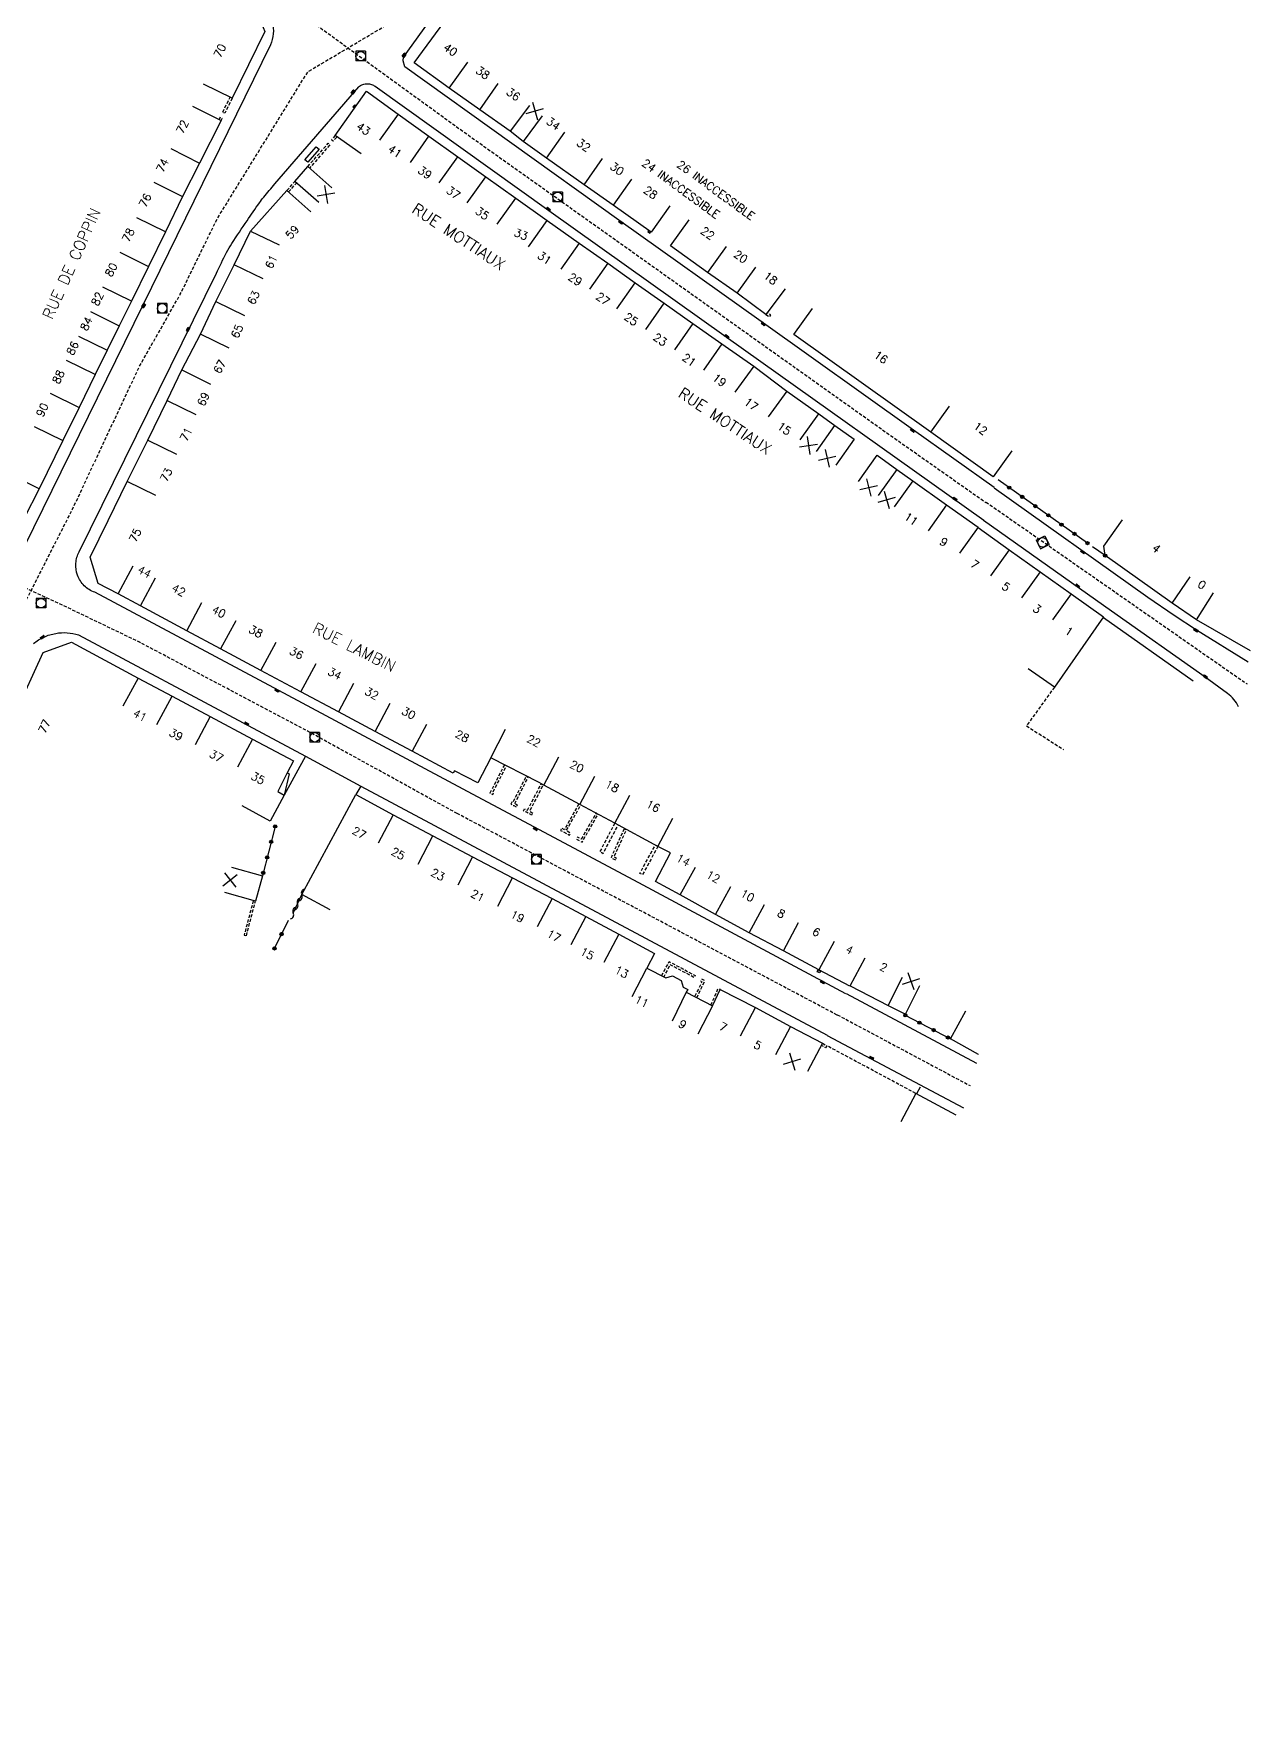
# Model space of a CAD drawing. Header units: millimetres. Extents: x 185000 to 186002, y 127000 to 128000.
# Drawn here: x 185414.5 to 185604.7, y 127000 to 127262 of the extents above; entities that cross this region are included whole.
import ezdxf
from ezdxf.enums import TextEntityAlignment as Align

# ---------------------------------------------------------------- set-up
doc = ezdxf.new("R2010")
doc.units = ezdxf.units.MM
doc.linetypes.add('DASHED', pattern=[0.75, 0.5, -0.25])
doc.layers.get('0').update_dxf_attribs({"linetype": 'CONTINUOUS'})
for name, color, linetype in [('W0001', 6, 'DASHED'), ('W0008', 7, 'CONTINUOUS'), ('W0017', 7, 'CONTINUOUS'), ('W0100', 7, 'CONTINUOUS'), ('W0112', 1, 'DASHED'), ('W0310', 3, 'CONTINUOUS'), ('W0322', 7, 'CONTINUOUS'), ('W0334', 7, 'CONTINUOUS'), ('W0400', 7, 'CONTINUOUS'), ('W0420', 7, 'CONTINUOUS'), ('W0989', 7, 'CONTINUOUS'), ('W0991', 7, 'CONTINUOUS'), ('W1102', 7, 'CONTINUOUS')]:
    doc.layers.add(name, color=color, linetype=linetype)
doc.styles.get("Standard").update_dxf_attribs({"font": 'romans.shx', "width": 0.85})

# ---------------------------------------------------------------- blocks, each defined once
blk = doc.blocks.new('t322o')
at = {"color": 0, "linetype": 'Continuous'}
for radius in [0.25, 0.15]:
    blk.add_circle((0, 0), radius, dxfattribs=at)
blk = doc.blocks.new('T400')
for p, q in [((-0.15, 0.3), (0.15, 0.3)), ((-0.15, -0.25), (-0.15, 0.3)), ((-0.15, 0.15), (0.15, 0.15)), ((-0.15, 0), (0.15, 0)), ((0.15, 0.3), (0.15, -0.25)), ((-0.15, -0.15), (0.15, -0.15)), ((-0.15, -0.25), (-0.15, -0.3)), ((-0.15, -0.3), (0.15, -0.3)), ((0.15, -0.3), (0.15, -0.25))]:
    blk.add_line(p, q)
blk = doc.blocks.new('T420')
for p, q in [((0.75, 0.75), (-0.75, 0.75)), ((-0.75, 0.75), (-0.75, -0.75)), ((0.75, 0.75), (0.75, -0.75)), ((0.75, -0.75), (-0.75, -0.75))]:
    blk.add_line(p, q)
blk.add_ellipse((0, 0), major_axis=(-0.53, 0.53), ratio=1, start_param=3.926991, end_param=10.210176)
blk = doc.blocks.new('t991o')
at = {"color": 0, "linetype": 'Continuous'}
for p, q in [((-1, 1), (1, -1)), ((-1, -1), (1, 1))]:
    blk.add_line(p, q, dxfattribs=at)
blk = doc.blocks.new('t310o')
at = {"color": 0, "linetype": 'Continuous'}
for centre, start, end in [((-0.5, 0.38), 216.8699, 323.1304), ((0.5, -0.37), 36.8699, 143.1303)]:
    blk.add_arc(centre, 0.625, start, end, dxfattribs=at)

msp = doc.modelspace()

# ---------------------------------------------------------------- linework, layer by layer
at = {"layer": 'W0001', "flags": 128}
for points in [[(185434.37, 127279.49), (185457.12, 127264.52), (185481.42, 127246.88), (185548.07, 127199.47), (185563.33, 127188.74)], [(185480.75, 127140.13), (185457.44, 127152.97), (185431.09, 127166.91), (185419.08, 127172.69), (185407.49, 127178.06), (185391.81, 127184.27), (185363.62, 127195.61), (185342.14, 127205.07), (185312.9, 127218.48), (185288.08, 127230.28), (185253.6, 127246.38), (185232.69, 127256.82), (185219.34, 127264.53), (185200.48, 127276.37)], [(185334.95, 127000), (185336.47, 127003.5), (185347.35, 127027.22), (185372.96, 127084.7), (185399.27, 127142.97), (185411.58, 127169.88), (185420.63, 127187.67), (185431.08, 127209.97), (185437.48, 127221.27), (185443.28, 127233.13), (185457.41, 127256.04), (185470.27, 127263.67)], [(185563.36, 127188.8), (185604.14, 127160.38)], [(185540.1, 127108.65), (185480.75, 127140.13)], [(185540.13, 127108.69), (185560.86, 127097.62)]]:
    msp.add_lwpolyline(points, dxfattribs=at)
at = {"layer": 'W0008', "flags": 128}
for points in [[(185564.63, 127191.05), (185552.02, 127200.05), (185528.23, 127216.99), (185505.99, 127232.85), (185472.57, 127256.81), (185472.32, 127257.76), (185472.35, 127258.3), (185483.15, 127273.33)], [(185451.55, 127260.26), (185431.62, 127219.57), (185413.13, 127181.92)], [(185452.27, 127238.52), (185465.35, 127253.68)], [(185467.92, 127253.76), (185495.05, 127234.34), (185522.74, 127214.61), (185563.01, 127185.99)], [(185421.69, 127181.04), (185443.12, 127224.54)], [(185483.14, 127143.18), (185452.87, 127159.36), (185424.13, 127174.7)], [(185421.59, 127168.04), (185448.07, 127153.88), (185457.03, 127149.08), (185465.69, 127144.39), (185538.55, 127105.49)], [(185457.03, 127149.08), (185453.72, 127143.01)], [(185541.48, 127111.98), (185509.78, 127128.93), (185492.81, 127138.01), (185483.14, 127143.18)]]:
    msp.add_lwpolyline(points, dxfattribs=at)
for points in [[(185449.47, 127266.75, -0.099141), (185450.96, 127265.47, -0.099141), (185451.85, 127263.71, -0.08861), (185452.01, 127261.96, -0.08861), (185451.55, 127260.26)], [(185465.35, 127253.68, -0.088584), (185465.99, 127254.05, -0.088584), (185466.72, 127254.16, -0.077357), (185467.35, 127254.05, -0.077357), (185467.92, 127253.76)], [(185443.12, 127224.54, -0.012024), (185444.7, 127227.78, -0.02621), (185445.53, 127229.2, -0.003385), (185447.9, 127232.74, -0.004225), (185449.84, 127235.55, -0.017959), (185450.52, 127236.44, -0.007407), (185452.27, 127238.52)], [(185424.13, 127174.7, -0.110616), (185422.48, 127175.73, -0.110616), (185421.42, 127177.37, -0.106932), (185421.16, 127179.23, -0.106932), (185421.69, 127181.04)], [(185414.55, 127166.69, -0.064245), (185416.18, 127167.71, -0.064245), (185418.01, 127168.28, -0.060445), (185419.81, 127168.38, -0.060445), (185421.59, 127168.04)]]:
    msp.add_lwpolyline(points, format="xyb", dxfattribs=at)
at = {"layer": 'W0008'}
for points in [[(185564.62, 127191.03), (185588.63, 127173.96)], [(185581.71, 127170.74), (185595.75, 127160.86)], [(185541.49, 127112.04), (185561.89, 127101.11)], [(185538.55, 127105.46), (185559.84, 127094.13), (185559.84, 127094.13)]]:
    msp.add_lwpolyline(points, dxfattribs=at)
for points in [[(185602.82, 127156.82, 0.124579), (185601.09, 127158.9), (185597.59, 127161.42), (185582.99, 127171.76), (185562.98, 127185.94)], [(185588.63, 127173.96), (185592.77, 127171.13), (185596.25, 127168.85), (185604.33, 127163.86, 0.144968), (185604.33, 127163.86)]]:
    msp.add_lwpolyline(points, format="xyb", dxfattribs=at)
at = {"layer": 'W0017'}
msp.add_line((185465.69, 127144.39), (185464.9, 127143.09), dxfattribs=at)
at = {"layer": 'W0017', "flags": 128}
msp.add_lwpolyline([(185454.16, 127146.48), (185454.49, 127146.33), (185453.72, 127143.01)], dxfattribs=at)
at = {"layer": 'W0100', "flags": 128}
for points in [[(185436.77, 127273.21), (185436.68, 127273.07), (185441.82, 127269.94), (185446.88, 127266.63), (185449.64, 127264.8), (185450.7, 127262.31), (185445.58, 127251.89), (185441.09, 127254.09)], [(185513.95, 127235.07), (185511.07, 127230.98), (185505.11, 127235.17), (185500.56, 127238.38), (185494.68, 127242.54), (185491.03, 127245.14), (185489.03, 127246.73), (185484.25, 127250.09), (185479.48, 127253.46), (185474.03, 127257.41), (185484.88, 127272.29), (185488.92, 127269.35)], [(185465.75, 127243.19), (185461.67, 127246.08), (185466.55, 127252.98), (185471.51, 127249.4), (185476.33, 127245.95), (185480.84, 127242.76), (185485.23, 127239.63), (185489.91, 127236.28), (185494.78, 127232.77), (185499.77, 127229.26), (185504.29, 127226.14), (185508.57, 127223.04), (185513.08, 127219.85), (185517.57, 127216.69), (185522.11, 127213.52), (185527.07, 127210.01), (185532.25, 127206.14), (185537.25, 127202.57), (185539.76, 127200.78), (185542.78, 127198.63), (185539.87, 127194.56)], [(185439.4, 127250.66), (185443.86, 127248.39), (185440.48, 127241.75), (185437.83, 127236.54), (185435.16, 127231.01), (185432.51, 127225.61), (185429.83, 127220.17), (185427.94, 127216.34), (185426.07, 127212.52), (185424.19, 127208.72), (185421.66, 127203.58), (185419.13, 127198.43), (185415.41, 127190.85), (185413.08, 127186.26), (185412.63, 127186.47), (185408.45, 127184.9), (185408.27, 127184.44), (185400.75, 127187.49), (185397.27, 127188.92), (185393.58, 127190.41), (185395.45, 127195.05)], [(185459.11, 127235.58), (185455.35, 127238.87), (185457.4, 127241.21), (185461.16, 127237.91)], [(185544.43, 127117.54), (185542.06, 127113.14), (185537.25, 127115.73), (185531.74, 127118.67), (185526.37, 127121.49), (185521.08, 127124.36), (185515.56, 127127.41), (185511.72, 127129.52), (185514.04, 127133.97), (185512.09, 127135.01), (185505.36, 127138.62), (185499.9, 127141.56), (185494.27, 127144.59), (185493.55, 127144.96), (185486, 127148.86), (185483.98, 127144.93), (185480.32, 127146.81), (185480.13, 127146.46), (185473.68, 127149.88), (185467.93, 127152.95), (185462.19, 127156.02), (185456.33, 127159.14), (185450.07, 127162.48), (185443.78, 127165.85), (185438.5, 127168.68), (185431.24, 127172.57), (185427.77, 127174.44), (185424.65, 127176.1), (185423.4, 127180.17), (185426.22, 127185.92), (185429.19, 127192.03), (185432.38, 127198.49), (185435.43, 127204.66), (185437.74, 127209.45), (185440.63, 127215.04), (185443.02, 127220.15), (185445.91, 127225.87), (185448.43, 127231.14), (185454.13, 127237.49), (185457.85, 127234.15)], [(185531.96, 127222.12), (185528.98, 127218.1), (185524.5, 127221.42), (185519.87, 127224.65), (185514.05, 127228.81), (185516.96, 127232.88)], [(185567.37, 127196.82), (185564.46, 127192.75), (185554.73, 127199.72), (185533.34, 127215), (185536.25, 127219.06)], [(185543.43, 127192.03), (185546.33, 127196.1), (185549.41, 127193.91), (185551.92, 127192.11), (185557.19, 127188.38), (185562.13, 127184.87), (185559.23, 127180.8)], [(185407.38, 127146.35), (185416.04, 127165.31), (185420.49, 127166.9), (185430.87, 127161.3), (185436.19, 127158.46), (185442.15, 127155.3), (185448.77, 127151.77), (185455.17, 127148.36), (185454.16, 127146.48), (185452.7, 127143.59), (185453.72, 127143.01), (185451.52, 127138.94), (185447.12, 127141.32)], [(185460.88, 127125.1), (185456.48, 127127.47), (185464.9, 127143.09), (185470.74, 127139.93), (185476.95, 127136.64), (185483.15, 127133.38), (185489.39, 127130.1), (185495.57, 127126.85), (185500.84, 127124.03), (185505.98, 127121.29), (185511.59, 127118.28), (185510.36, 127115.99), (185513.35, 127114.46), (185514.4, 127114.77), (185515.73, 127114.05), (185516.02, 127113.03), (185516.76, 127112.65), (185516.53, 127112.21), (185520.65, 127110.08), (185521.8, 127112.65), (185527.33, 127109.82), (185532.8, 127106.86), (185537.79, 127104.24), (185535.47, 127099.82)], [(185445.49, 127131.73), (185450.31, 127130.41), (185449.23, 127126.46), (185444.41, 127127.78)], [(185562.21, 127102.49), (185562.21, 127102.49), (185557.8, 127104.93), (185560.19, 127109.32)]]:
    msp.add_lwpolyline(points, dxfattribs=at)
for points in [[(185464.86, 127250.73), (185464.72, 127250.85), (185464.44, 127250.53), (185464.59, 127250.41)], [(185459.15, 127243.94), (185457.4, 127241.9), (185456.96, 127242.28), (185458.72, 127244.31)], [(185510.63, 127231.24), (185510.5, 127231.06), (185510.81, 127230.82), (185510.95, 127230.99)], [(185537.49, 127115.53), (185537.38, 127115.25), (185537, 127115.4), (185537.11, 127115.68)]]:
    msp.add_lwpolyline(points, close=True, dxfattribs=at)
at = {"layer": 'W0100'}
for points in [[(185604.68, 127165.53), (185596.23, 127170.39), (185592.42, 127173.01), (185581.96, 127180.43), (185581.79, 127181.93), (185584.68, 127186.01)], [(185562.11, 127184.85), (185566.97, 127181.36), (185571.8, 127177.91), (185576.67, 127174.45), (185581.71, 127170.86), (185574.04, 127159.89), (185569.94, 127162.76)], [(185542.12, 127113.21), (185548.07, 127110.12), (185550.8, 127108.78), (185553.01, 127113.27)], [(185558.7, 127093.02), (185552.39, 127096.4), (185550.05, 127091.98)]]:
    msp.add_lwpolyline(points, dxfattribs=at)
at = {"layer": 'W0112'}
for p, q in [((185454.13, 127237.49), (185455.35, 127238.87)), ((185454.39, 127237.25), (185455.62, 127238.64)), ((185521.8, 127112.65), (185521.82, 127112.69))]:
    msp.add_line(p, q, dxfattribs=at)
at = {"layer": 'W0112', "flags": 128}
for points in [[(185445.58, 127251.89), (185444.42, 127249.55), (185444.1, 127249.71), (185445.26, 127252.05)], [(185443.86, 127248.39), (185444.04, 127248.75), (185443.72, 127248.91), (185443.54, 127248.55)], [(185461.67, 127246.08), (185461.11, 127245.45), (185461.38, 127245.22), (185461.96, 127245.88)], [(185457.4, 127241.21), (185460.59, 127244.86), (185460.86, 127244.63), (185457.66, 127240.97)], [(185488.12, 127147.76), (185485.86, 127143.34), (185486.3, 127143.11), (185486.46, 127143.43), (185486.34, 127143.49), (185488.44, 127147.6)], [(185499.75, 127141.64), (185497.48, 127137.61), (185497.06, 127137.83), (185496.89, 127137.51), (185497.3, 127137.3), (185498.27, 127136.76), (185498.44, 127137.07), (185497.78, 127137.44), (185500.06, 127141.48)], [(185505.36, 127138.62), (185503.03, 127134.19), (185503.55, 127133.91), (185505.88, 127138.34)], [(185512.68, 127114.8), (185513.87, 127117), (185517.93, 127114.82), (185517.76, 127114.51), (185514.01, 127116.52), (185513, 127114.64)], [(185518.17, 127111.36), (185518.96, 127113.02), (185519.43, 127114.01), (185518.98, 127114.26), (185518.81, 127113.95), (185518.96, 127113.86), (185518.64, 127113.17), (185517.85, 127111.52)], [(185520.38, 127110.22), (185521.52, 127112.83), (185521.82, 127112.69)], [(185537.79, 127104.24), (185538.47, 127103.83), (185538.28, 127103.53), (185537.63, 127103.93)]]:
    msp.add_lwpolyline(points, dxfattribs=at)
for points in [[(185528.98, 127218.1), (185529.52, 127217.73), (185529.72, 127218.03), (185529.18, 127218.39)], [(185489.73, 127141.68), (185491.84, 127145.82), (185491.53, 127145.98), (185489.41, 127141.85), (185489.3, 127141.9), (185489.14, 127141.59), (185489.57, 127141.37), (185489.99, 127141.16), (185490.15, 127141.47)], [(185491.72, 127140.65), (185493.87, 127144.77), (185494.18, 127144.61), (185492.03, 127140.49), (185492.57, 127140.21), (185492.4, 127139.89), (185491.56, 127140.34), (185491.12, 127140.55), (185491.28, 127140.87)], [(185499.38, 127136.15), (185500.24, 127135.66), (185502.73, 127139.99), (185502.43, 127140.17), (185500.11, 127136.15), (185499.56, 127136.46)], [(185506.84, 127137.74), (185504.77, 127133.19), (185505.49, 127132.86), (185505.63, 127133.18), (185505.24, 127133.37), (185507.16, 127137.59)], [(185512.09, 127135.01), (185509.69, 127130.57), (185509.28, 127130.79), (185511.69, 127135.23)], [(185447.8, 127121.05), (185449.23, 127126.46), (185448.89, 127126.55), (185447.45, 127121.14)]]:
    msp.add_lwpolyline(points, close=True, dxfattribs=at)
at = {"layer": 'W0112'}
for points in [[(185574.04, 127159.89), (185569.69, 127153.83), (185575.48, 127150.13)], [(185552.39, 127096.4), (185538.47, 127103.87)]]:
    msp.add_lwpolyline(points, dxfattribs=at)
at = {"layer": 'W0310', "flags": 128}
msp.add_lwpolyline([(185455.13, 127124.59), (185456.48, 127127.47)], dxfattribs=at)
at = {"layer": 'W0322'}
for points in [[(185579.22, 127182.38), (185565.24, 127192.29)], [(185581.96, 127180.43), (185579.98, 127181.82)], [(185550.75, 127108.62), (185557.8, 127104.93)]]:
    msp.add_lwpolyline(points, dxfattribs=at)
at = {"layer": 'W0322', "flags": 128}
for points in [[(185452.3, 127138.13), (185450.31, 127130.41)], [(185452.19, 127119.06), (185454.38, 127123.46)]]:
    msp.add_lwpolyline(points, dxfattribs=at)
at = {"layer": 'W0334'}
msp.add_lwpolyline([(185552.56, 127096.4), (185553.1, 127097.42)], dxfattribs=at)
at = {"layer": 'W1102'}
for p, q in [((185479.48, 127253.46), (185482.39, 127257.52)), ((185484.25, 127250.09), (185487.13, 127254.18)), ((185471.51, 127249.4), (185468.59, 127245.34)), ((185492.03, 127250.74), (185489.03, 127246.73)), ((185494.04, 127249.14), (185491.03, 127245.14)), ((185473.43, 127241.87), (185476.33, 127245.95)), ((185494.68, 127242.54), (185497.57, 127246.61)), ((185436.02, 127244.02), (185440.48, 127241.75)), ((185477.94, 127238.68), (185480.84, 127242.76)), ((185500.56, 127238.38), (185503.44, 127242.47)), ((185433.35, 127238.76), (185437.83, 127236.54)), ((185482.32, 127235.56), (185485.23, 127239.63)), ((185507.99, 127239.26), (185505.11, 127235.17)), ((185487, 127232.21), (185489.91, 127236.28)), ((185435.16, 127231.01), (185430.67, 127233.2)), ((185491.88, 127228.7), (185494.78, 127232.77)), ((185448.43, 127231.14), (185452.94, 127228.99)), ((185428.02, 127227.82), (185432.51, 127225.61)), ((185499.77, 127229.26), (185496.91, 127225.16)), ((185522.76, 127228.73), (185519.87, 127224.65)), ((185450.4, 127223.66), (185445.91, 127225.87)), ((185504.29, 127226.14), (185501.41, 127222.06)), ((185524.5, 127221.42), (185527.41, 127225.48)), ((185429.83, 127220.17), (185425.35, 127222.38)), ((185505.66, 127218.98), (185508.57, 127223.04)), ((185443.02, 127220.15), (185447.51, 127217.97)), ((185510.19, 127215.76), (185513.08, 127219.85)), ((185423.45, 127218.55), (185427.94, 127216.34)), ((185421.58, 127214.73), (185426.07, 127212.52)), ((185445.11, 127212.84), (185440.63, 127215.04)), ((185517.57, 127216.69), (185514.7, 127212.59)), ((185522.11, 127213.52), (185519.24, 127209.43)), ((185424.19, 127208.72), (185419.71, 127210.93)), ((185437.74, 127209.45), (185442.22, 127207.21)), ((185527.07, 127210.01), (185524.12, 127205.97)), ((185417.17, 127205.79), (185421.66, 127203.58)), ((185435.43, 127204.66), (185439.92, 127202.47)), ((185532.25, 127206.14), (185529.3, 127202.1)), ((185554.73, 127199.72), (185557.63, 127203.78)), ((185534.34, 127198.5), (185537.25, 127202.57)), ((185414.64, 127200.63), (185419.13, 127198.43)), ((185432.38, 127198.49), (185436.86, 127196.28)), ((185536.86, 127196.7), (185539.76, 127200.78)), ((185549.41, 127193.91), (185546.5, 127189.84)), ((185415.41, 127190.85), (185410.94, 127193.09)), ((185433.68, 127189.83), (185429.19, 127192.03)), ((185551.92, 127192.11), (185549.02, 127188.03)), ((185557.19, 127188.38), (185554.3, 127184.3)), ((185566.97, 127181.36), (185564.05, 127177.29)), ((185427.77, 127174.44), (185430.13, 127178.85)), ((185571.8, 127177.91), (185568.9, 127173.84)), ((185431.24, 127172.57), (185433.61, 127176.98)), ((185592.42, 127173.01), (185595.28, 127177.11)), ((185438.5, 127168.68), (185440.86, 127173.09)), ((185576.67, 127174.45), (185573.77, 127170.38)), ((185596.23, 127170.39), (185598.9, 127174.62)), ((185446.14, 127170.25), (185443.78, 127165.85)), ((185450.07, 127162.48), (185452.43, 127166.89)), ((185456.33, 127159.14), (185458.68, 127163.55)), ((185430.87, 127161.3), (185428.51, 127156.9)), ((185464.54, 127160.43), (185462.19, 127156.02)), ((185433.83, 127154.05), (185436.19, 127158.46)), ((185467.93, 127152.95), (185470.29, 127157.36)), ((185442.15, 127155.3), (185439.8, 127150.88)), ((185475.92, 127154.06), (185473.68, 127149.88)), ((185448.77, 127151.77), (185446.42, 127147.36)), ((185486, 127148.86), (185488.26, 127153.32)), ((185494.27, 127144.59), (185496.6, 127149.01)), ((185499.9, 127141.56), (185502.26, 127145.97)), ((185505.36, 127138.62), (185507.73, 127143.03)), ((185470.74, 127139.93), (185468.38, 127135.52)), ((185512.09, 127135.01), (185514.45, 127139.42)), ((185474.62, 127132.22), (185476.95, 127136.64)), ((185483.15, 127133.38), (185480.82, 127128.95)), ((185515.56, 127127.41), (185517.98, 127131.78)), ((185487.07, 127125.68), (185489.39, 127130.1)), ((185521.08, 127124.36), (185523.48, 127128.75)), ((185495.57, 127126.85), (185493.23, 127122.43)), ((185526.37, 127121.49), (185528.73, 127125.9)), ((185500.84, 127124.03), (185498.49, 127119.62)), ((185531.74, 127118.67), (185534.08, 127123.09)), ((185505.98, 127121.29), (185503.63, 127116.88)), ((185539.61, 127120.14), (185537.25, 127115.73)), ((185508.09, 127111.53), (185510.36, 127115.99)), ((185516.53, 127112.21), (185514.35, 127107.71)), ((185548.07, 127110.12), (185550.33, 127114.59)), ((185520.65, 127110.08), (185518.35, 127105.64)), ((185525, 127105.39), (185527.33, 127109.82)), ((185532.8, 127106.86), (185530.45, 127102.45))]:
    msp.add_line(p, q, dxfattribs=at)

# ---------------------------------------------------------------- block references
at = {"layer": 'W0310', "rotation": 64.89660608260684}
for p in [(185456.46, 127127.43), (185455.13, 127124.59), (185455.8, 127126.01)]:
    msp.add_blockref('t310o', p, dxfattribs=at)
at = {"layer": 'W0322'}
for p, rotation in [((185566.98, 127191.05), 144.675659797735), ((185569.02, 127189.61), 144.675659797735), ((185571.06, 127188.16), 144.675659797735), ((185573.1, 127186.72), 144.675659797735), ((185575.14, 127185.27), 144.675659797735), ((185577.18, 127183.83), 144.675659797735), ((185579.22, 127182.38), 144.675659797735), ((185581.96, 127180.43), 144.876287024718), ((185452.3, 127138.13), 255.5995587146038), ((185451.67, 127135.71), 255.5995587146038), ((185451.05, 127133.29), 255.5995587146038), ((185450.43, 127130.86), 255.5995587146038), ((185453.3, 127121.3), 63.55406150238263), ((185452.19, 127119.06), 63.55406150238263), ((185550.75, 127108.62), 332.371055669737), ((185552.97, 127107.46), 332.371055669737), ((185555.18, 127106.3), 332.371055669737), ((185557.4, 127105.14), 332.371055669737)]:
    msp.add_blockref('t322o', p, dxfattribs=dict(at, rotation=rotation))
at = {"layer": 'W0400'}
for p, rotation in [((185472.43, 127258.61), 144.6942237442939), ((185464.47, 127252.84), 143.2484476533587), ((185494.99, 127234.54), 229.8411465091502), ((185506.27, 127232.53), 231.3300722124797), ((185431.74, 127219.5), 329.8677442495058), ((185528.57, 127216.62), 228.9151036456292), ((185438.71, 127215.8), 332.3530417963056), ((185522.85, 127214.67), 233.7122169114196), ((185551.88, 127199.98), 58.5945210699177), ((185558.51, 127189.27), 53.65748089551641), ((185578.47, 127181.01), 55.26168044039882), ((185577.66, 127175.68), 234.1166533356595), ((185415.95, 127167.67), 119.9017855556916), ((185596.17, 127168.77), 58.6419098493382), ((185597.65, 127161.5), 51.37010367950467), ((185452.57, 127159.37), 240.5514021790466), ((185447.82, 127154.15), 242.7540297432315), ((185492.97, 127137.74), 63.77770232055139), ((185537.8, 127113.81), 236.085393611264), ((185545.47, 127101.95), 241.9386974727933)]:
    msp.add_blockref('T400', p, dxfattribs=dict(at, rotation=rotation))
at = {"layer": 'W0420'}
for p in [(185465.67, 127258.47), (185496.43, 127236.47), (185434.64, 127219.06), (185415.72, 127173), (185458.49, 127152.06), (185493.12, 127132.98)]:
    msp.add_blockref('T420', p, dxfattribs=at)
at = {"layer": 'W0420', "rotation": 117.263171516463}
msp.add_blockref('T420', (185572.21, 127182.5), dxfattribs=at)
at = {"layer": 'W0991'}
for p, rotation in [((185492.88, 127249.9), 330.9885442827385), ((185460.23, 127236.86), 324.6946840054583), ((185535.63, 127197.64), 323.3388283553791), ((185538.54, 127195.65), 328.5642267901819), ((185545.03, 127191.07), 328.4842188535823), ((185547.85, 127189.16), 331.3047388858444), ((185445.25, 127129.74), 353.5928539887868), ((185551.67, 127113.93), 63.798808817784), ((185533.09, 127101.38), 332.2697473550862)]:
    msp.add_blockref('t991o', p, dxfattribs=dict(at, rotation=rotation))

# ---------------------------------------------------------------- texts
at = {"layer": 'W0989'}
for s, rotation, p in [('RUE MOTTIAUX', 326.6218, (185481, 127230.27)), ('RUE DE COPPIN', 65.8608, (185420.48, 127226.07)), ('RUE MOTTIAUX', 326.6218, (185522.6, 127201.46)), ('RUE LAMBIN', 333.3742, (185464.67, 127166.11))]:
    msp.add_text(s, height=1.75, rotation=rotation, dxfattribs=at).set_placement(p, align=Align.MIDDLE)
at = {"layer": 'W0991'}
for s, rotation, p in [('70', 63.8698, (185443.66, 127259.32)), ('40', 324.74, (185479.69, 127259.48)), ('38', 324.74, (185484.75, 127255.86)), ('36', 324.74, (185489.51, 127252.51)), ('72', 63.0328, (185437.8, 127247.42)), ('34', 324.74, (185495.76, 127247.91)), ('43', 324.1834, (185466.1, 127247.13)), ('41', 324.4172, (185471.01, 127243.6)), ('32', 324.74, (185500.5, 127244.55)), ('74', 63.0328, (185434.7, 127241.41)), ('39', 324.74, (185475.7, 127240.27)), ('30', 324.056, (185505.72, 127240.86)), ('24 INACCESSIBLE', 324.056, (185515.7, 127237.76)), ('26 INACCESSIBLE', 324.056, (185521.16, 127237.53)), ('37', 324.4855, (185480.13, 127237.12)), ('28', 324.056, (185510.97, 127237.16)), ('76', 63.0328, (185431.99, 127235.94)), ('35', 324.416, (185484.66, 127233.89)), ('78', 63.0328, (185429.35, 127230.52)), ('59', 47.8564, (185454.98, 127230.98)), ('33', 339.4113, (185490.72, 127230.63)), ('22', 324.056, (185519.87, 127230.8)), ('31', 324.788, (185494.39, 127226.93)), ('20', 324.056, (185525.04, 127227.14)), ('80', 63.0328, (185426.68, 127225.1)), ('61', 64.4761, (185451.68, 127226.35)), ('29', 325.4594, (185499.19, 127223.58)), ('18', 323.225, (185529.71, 127223.78)), ('82', 63.9503, (185424.52, 127220.55)), ('63', 63.1352, (185448.92, 127220.75)), ('27', 324.056, (185503.5, 127220.54)), ('84', 63.9503, (185422.81, 127216.66)), ('25', 324.6752, (185507.93, 127217.36)), ('65', 64.9406, (185446.35, 127215.48)), ('23', 324.8859, (185512.45, 127214.18)), ('86', 63.9503, (185420.65, 127212.84)), ('21', 325.1037, (185516.98, 127211)), ('16', 324.6198, (185546.94, 127211.43)), ('88', 63.9503, (185418.44, 127208.36)), ('67', 62.7303, (185443.63, 127209.95)), ('19', 323.225, (185521.72, 127207.85)), ('90', 63.9503, (185415.91, 127203.21)), ('69', 64.187, (185441.09, 127204.88)), ('17', 323.225, (185526.67, 127204.07)), ('15', 324.4351, (185531.84, 127200.28)), ('12', 324.6198, (185562.5, 127200.3)), ('71', 63.7127, (185438.39, 127199.36)), ('73', 63.7405, (185435.27, 127193.05)), ('11', 324.7076, (185551.67, 127186.16)), ('75', 63.9259, (185430.44, 127183.62)), ('9', 324.6198, (185556.76, 127182.55)), ('4', 320.0053, (185589.98, 127181.56)), ('44', 331.7062, (185431.88, 127177.91)), ('7', 324.279, (185561.6, 127179.06)), ('42', 331.7062, (185437.23, 127175.03)), ('5', 324.4645, (185566.48, 127175.57)), ('0', 325.4413, (185597.09, 127175.87)), ('40', 331.7062, (185443.5, 127171.67)), ('3', 324.6535, (185571.34, 127172.11)), ('38', 331.7062, (185449.28, 127168.57)), ('1', 325.0229, (185576.33, 127168.59)), ('36', 331.7062, (185455.64, 127165.2)), ('34', 331.7062, (185461.61, 127161.99)), ('32', 331.7062, (185467.41, 127158.89)), ('30', 331.7062, (185473.16, 127155.82)), ('77', 65.4736, (185416.26, 127153.76)), ('41', 331.8603, (185431.17, 127155.47)), ('39', 332.0227, (185436.82, 127152.46)), ('28', 331.9206, (185481.53, 127152.22)), ('22', 332.2421, (185492.72, 127151.48)), ('37', 331.9702, (185443.11, 127149.12)), ('35', 331.9804, (185449.62, 127145.65)), ('20', 332.2421, (185499.45, 127147.48)), ('18', 332.2421, (185504.95, 127144.4)), ('16', 332.2421, (185511.35, 127141.29)), ('27', 331.5412, (185465.44, 127137.12)), ('25', 332.1229, (185471.51, 127133.87)), ('14', 331.0975, (185516.06, 127132.84)), ('23', 332.2289, (185477.72, 127130.59)), ('12', 331.0975, (185520.74, 127130.26)), ('21', 332.3035, (185483.95, 127127.31)), ('10', 331.0975, (185526.11, 127127.32)), ('8', 331.0975, (185531.38, 127124.51)), ('19', 332.2421, (185490.16, 127124.05)), ('17', 331.8742, (185495.85, 127121.03)), ('6', 331.0975, (185536.85, 127121.61)), ('15', 331.8948, (185501.06, 127118.25)), ('4', 331.0975, (185542.02, 127118.84)), ('13', 331.8243, (185506.43, 127115.38)), ('2', 332.6358, (185547.37, 127116.12)), ('11', 332.9859, (185509.58, 127110.77)), ('9', 326.5246, (185515.95, 127107.19)), ('7', 332.8086, (185522.28, 127106.79)), ('5', 331.645, (185527.69, 127103.94))]:
    msp.add_text(s, height=1.25, rotation=rotation, dxfattribs=at).set_placement(p, align=Align.MIDDLE)

doc.saveas('drawing.dxf')
